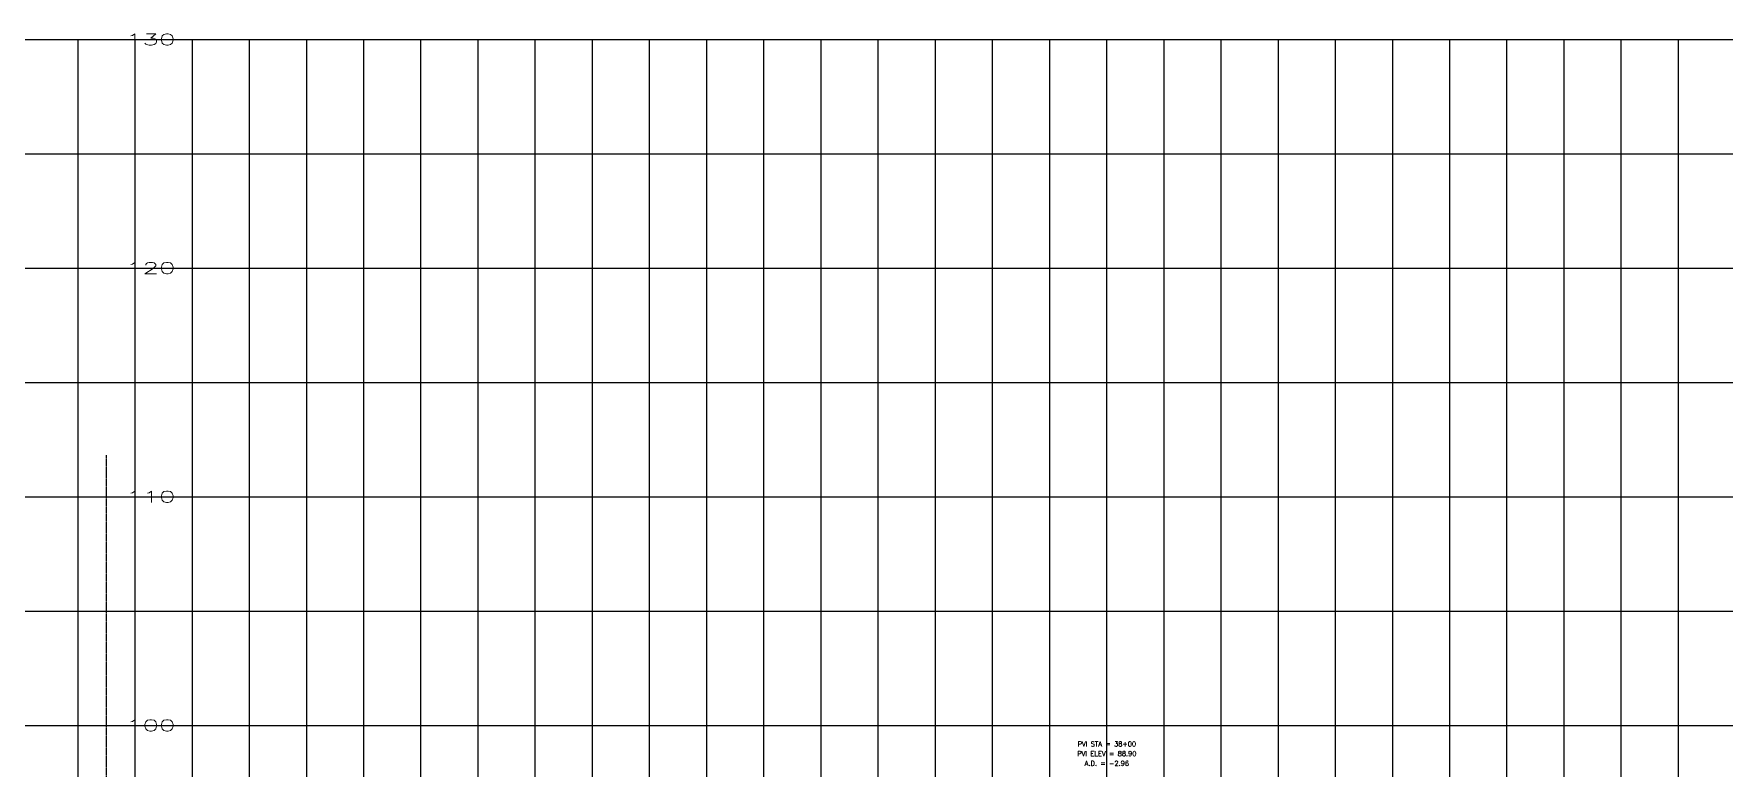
# Model space of a CAD drawing. Header units: inches. Extents: x 42 to 5940, y 215 to 3803.
# Drawn here: x 2991 to 4470, y 1283 to 1925 of the extents above; entities that cross this region are included whole.
import ezdxf
from ezdxf.enums import TextEntityAlignment as Align

# ---------------------------------------------------------------- set-up
doc = ezdxf.new("R2010")
doc.units = ezdxf.units.IN
doc.header["$MEASUREMENT"] = 0
doc.linetypes.add('MATCH', pattern=[2.5, 1.25, -0.25, 0.25, -0.25, 0.25, -0.25])
for name, color, linetype in [('LOOP1PFGCT', 3, 'Continuous'), ('LOOP1PGRID', 9, 'Continuous'), ('LOOP1PGRIDT', 6, 'Continuous'), ('P2MLL', 5, 'MATCH')]:
    doc.layers.add(name, color=color, linetype=linetype)
doc.styles.add('140', font='simplex.shx', dxfattribs={"width": 1.7, "height": 9.944})
doc.styles.add('60L', font='simplex.shx', dxfattribs={"height": 5.3})

msp = doc.modelspace()

# ---------------------------------------------------------------- linework, layer by layer
at = {"layer": 'LOOP1PGRID'}
for p, q in [((100, 1920), (5911.991, 1920)), ((3030, 320), (3030, 1920)), ((3080, 320), (3080, 1920)), ((3130, 320), (3130, 1920)), ((3180, 320), (3180, 1920)), ((3230, 320), (3230, 1920)), ((3280, 320), (3280, 1920)), ((3330, 320), (3330, 1920)), ((3380, 320), (3380, 1920)), ((3430, 320), (3430, 1920)), ((3480, 320), (3480, 1920)), ((3530, 320), (3530, 1920)), ((3580, 320), (3580, 1920)), ((3630, 320), (3630, 1920)), ((3680, 320), (3680, 1920)), ((3730, 320), (3730, 1920)), ((3780, 320), (3780, 1920)), ((3830, 320), (3830, 1920)), ((3880, 320), (3880, 1920)), ((3930, 320), (3930, 1920)), ((3980, 320), (3980, 1920)), ((4030, 320), (4030, 1920)), ((4080, 320), (4080, 1920)), ((4130, 320), (4130, 1920)), ((4180, 320), (4180, 1920)), ((4230, 320), (4230, 1920)), ((4280, 320), (4280, 1920)), ((4330, 320), (4330, 1920)), ((4380, 320), (4380, 1920)), ((4430, 320), (4430, 1920)), ((100, 1820), (5911.991, 1820)), ((100, 1720), (5911.991, 1720)), ((100, 1620), (5911.991, 1620)), ((100, 1520), (5911.991, 1520)), ((100, 1420), (5911.991, 1420)), ((100, 1320), (5911.991, 1320))]:
    msp.add_line(p, q, dxfattribs=at)
at = {"layer": 'P2MLL'}
msp.add_line((3055, 419.05427), (3055, 1556.52571), dxfattribs=at)

# ---------------------------------------------------------------- texts
at = {"layer": 'LOOP1PFGCT', "style": '60L'}
for s, p in [('PVI STA = 38+00', (3930, 1301.65854)), ('PVI ELEV = 88.90', (3930, 1293.17854)), ('A.D. = -2.96', (3930, 1284.69854))]:
    msp.add_text(s, height=4.24, dxfattribs=at).set_placement(p, align=Align.CENTER)
at = {"layer": 'LOOP1PGRIDT', "style": '140', "width": 1.7}
for s, p in [('130', (3115.3228, 1920)), ('120', (3115.3228, 1720)), ('110', (3115.3228, 1520)), ('100', (3115.3228, 1320))]:
    msp.add_text(s, height=9.944, dxfattribs=at).set_placement(p, align=Align.MIDDLE_RIGHT)

doc.saveas('drawing.dxf')
